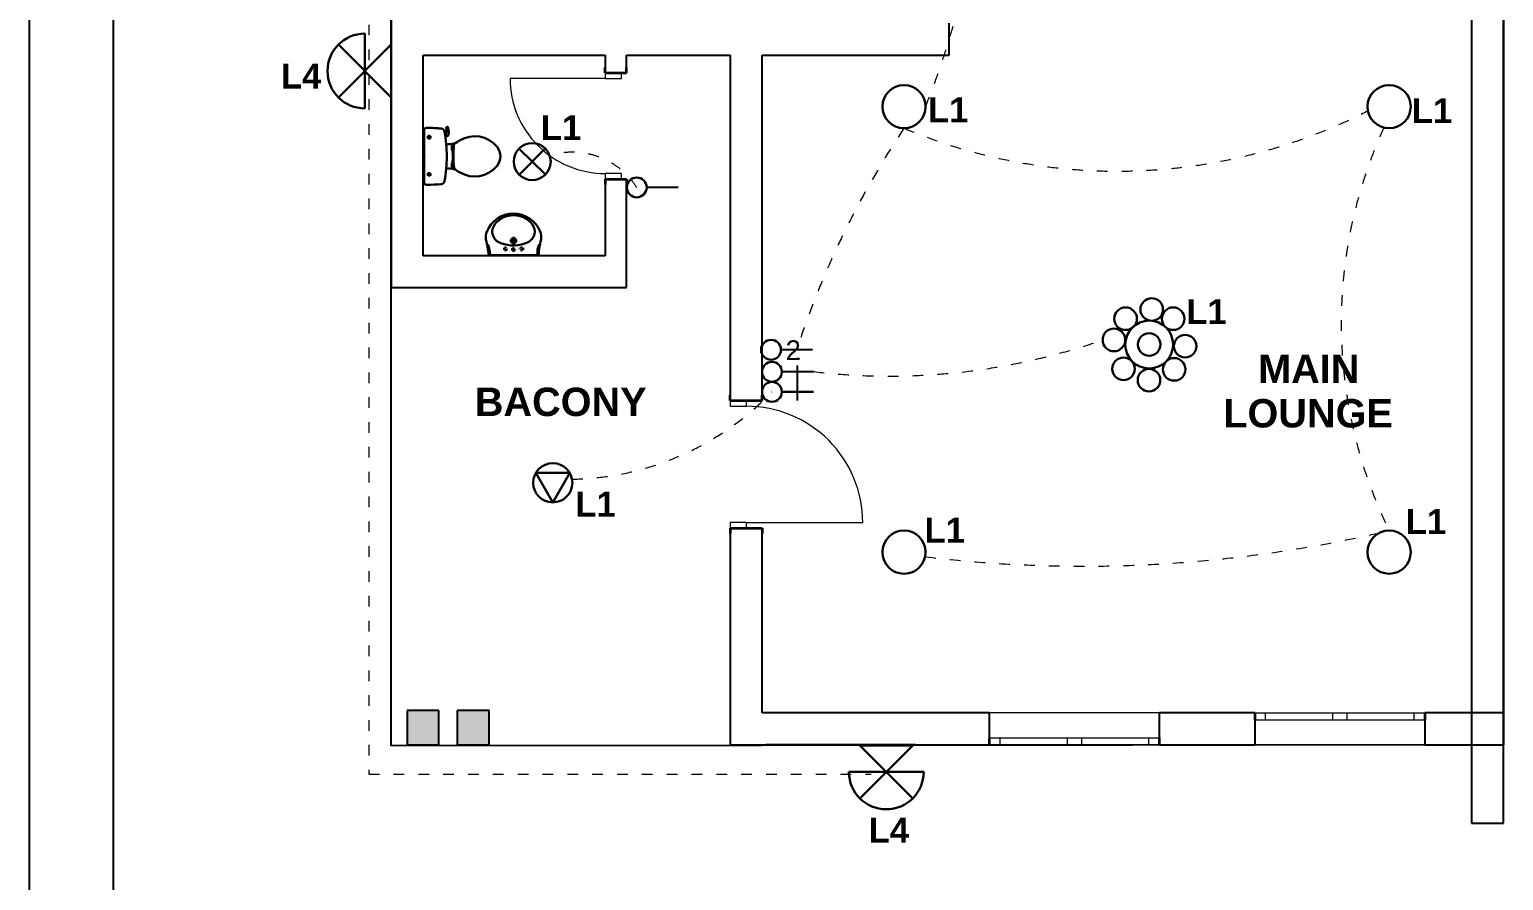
# Model space of a CAD drawing. Header units: inches. Extents: x 23 to 2032867, y 13 to 664695.
# Drawn here: x 93471 to 103859, y 299088 to 305085 of the extents above; entities that cross this region are included whole.
import ezdxf
from ezdxf.enums import TextEntityAlignment as Align

# ---------------------------------------------------------------- set-up
doc = ezdxf.new("R2010")
doc.units = ezdxf.units.IN
doc.header["$MEASUREMENT"] = 0
doc.linetypes.add('DASHED1', pattern=[1, 0.3, -0.4, 0.3])
doc.linetypes.add('Hidden Line', pattern=[391.222223, 282.222223, -109])
for name, color, linetype, lineweight, true_color in [('Annotation - Text_Pen_No__86', 7, 'Continuous', 20, 0x5555ff), ('ARCHICAD Doors_Pen_No__23', 7, 'Continuous', 20, 0xff6600), ('ARCHICAD Doors_Pen_No__3', 7, 'Continuous', 18, 0xff6600), ('ARCHICAD Windows_Pen_No__23', 7, 'Continuous', 20, 0xff6600), ('ARCHICAD Windows_Pen_No__3', 7, 'Continuous', 18, 0xff6600), ('Structural - Bearing_Pen_No__160', 7, 'Continuous', 20, 0xb4a35c), ('Structural - Bearing_Pen_No__89', 7, 'Continuous', 20, 0x71cebe)]:
    doc.layers.add(name, color=color, linetype=linetype, lineweight=lineweight, true_color=true_color)
for name, color, linetype, lineweight in [('ARCHICAD Doors_Pen_No__27', 7, 'Continuous', 35), ('ARCHICAD Windows_Pen_No__27', 7, 'Continuous', 35), ('Building', 8, 'Continuous', 18), ('Structural - Bearing_Pen_No__27', 7, 'Continuous', 35)]:
    doc.layers.add(name, color=color, linetype=linetype, lineweight=lineweight)
for name, color, linetype in [('E-inst', 3, 'Continuous'), ('E-inst.', 3, 'Continuous'), ('LIAB', 8, 'Continuous'), ('PLOTYR', 15, 'Continuous')]:
    doc.layers.add(name, color=color, linetype=linetype)
doc.styles.add('GENERATED_STYLE_2', font='arialbd.ttf')
doc.styles.add('NEW', font='swisseb.ttf', dxfattribs={"width": 0.75})
doc.styles.add('ORIG2', font='ORIG2')

msp = doc.modelspace()

# ---------------------------------------------------------------- hatches: boundary and pattern name
at = {"layer": 'Structural - Bearing_Pen_No__160', "linetype": 'Continuous', "lineweight": 25}
for points in [[(96131.713, 300286.768), (96131.713, 300043.823), (96356.713, 300043.823), (96356.713, 300286.768)], [(96484.993, 300286.768), (96484.993, 300043.823), (96709.993, 300043.823), (96709.993, 300286.768)]]:
    msp.add_hatch(color=8, dxfattribs=at).paths.add_polyline_path(points)

# ---------------------------------------------------------------- linework, layer by layer
at = {"linetype": 'Hidden Line'}
msp.add_line((98881.739, 302718.091), (98881.739, 302471.129), dxfattribs=at)
at = {"layer": 'ARCHICAD Doors_Pen_No__23', "color": 8, "linetype": 'Continuous'}
for p, q in [((97528.242, 304779.906), (97528.242, 304739.906)), ((97643.242, 304779.906), (97528.242, 304779.906)), ((97528.242, 304739.906), (97643.242, 304739.906)), ((97643.242, 304739.906), (97643.242, 304779.906)), ((97643.242, 304069.906), (97528.242, 304069.906)), ((97528.242, 304069.906), (97528.242, 304029.906)), ((97643.242, 304029.906), (97643.242, 304069.906)), ((97528.242, 304029.906), (97643.242, 304029.906)), ((98408.6, 302470.211), (98408.6, 302430.211)), ((98523.6, 302470.211), (98408.6, 302470.211)), ((98408.6, 302430.211), (98523.6, 302430.211)), ((98523.6, 302430.211), (98523.6, 302470.211)), ((98523.6, 301610.211), (98408.6, 301610.211)), ((98408.6, 301610.211), (98408.6, 301570.211)), ((98408.6, 301570.211), (98523.6, 301570.211)), ((98523.6, 301570.211), (98523.6, 301610.211))]:
    msp.add_line(p, q, dxfattribs=at)
at = {"layer": 'ARCHICAD Doors_Pen_No__27', "color": 8, "linetype": 'Continuous'}
for p, q in [((97528.242, 304779.906), (97528.242, 304816.906)), ((97678.242, 304779.906), (97678.242, 304816.906)), ((97528.242, 304779.906), (97643.242, 304779.906)), ((97643.242, 304779.906), (97678.242, 304779.906)), ((97528.242, 304029.906), (97643.242, 304029.906)), ((97528.242, 304029.906), (97528.242, 303992.906)), ((97643.242, 304029.906), (97678.242, 304029.906)), ((97678.242, 304029.906), (97678.242, 303992.906)), ((98408.6, 302470.211), (98408.6, 302507.211)), ((98633.6, 302470.211), (98633.6, 302507.211)), ((98408.6, 302470.211), (98523.6, 302470.211)), ((98523.6, 302470.211), (98633.6, 302470.211)), ((98408.6, 301570.211), (98523.6, 301570.211)), ((98408.6, 301570.211), (98408.6, 301533.211)), ((98523.6, 301570.211), (98633.6, 301570.211)), ((98633.6, 301570.211), (98633.6, 301533.211))]:
    msp.add_line(p, q, dxfattribs=at)
at = {"layer": 'ARCHICAD Doors_Pen_No__3', "color": 8, "linetype": 'Continuous'}
for p, q in [((97528.242, 304739.906), (96858.242, 304739.906)), ((98523.6, 301610.211), (99343.6, 301610.211))]:
    msp.add_line(p, q, dxfattribs=at)
for centre, major_axis, start_param, end_param in [((97528.242, 304739.906), (473.762, 473.762), 2.35619449, 3.926990817), ((98523.6, 301610.211), (-579.828, 579.828), 3.926990817, 5.497787144)]:
    msp.add_ellipse(centre, major_axis=major_axis, ratio=1, start_param=start_param, end_param=end_param, dxfattribs=at)
at = {"layer": 'ARCHICAD Windows_Pen_No__23', "color": 8, "linetype": 'Continuous'}
for p, q in [((102105.563, 300268.823), (102180.563, 300268.823)), ((102180.563, 300218.823), (102105.563, 300218.823)), ((102180.563, 300268.823), (102180.563, 300218.823)), ((102655.563, 300218.823), (102655.563, 300268.823)), ((102655.563, 300268.823), (102705.563, 300268.823)), ((102705.563, 300218.823), (102655.563, 300218.823)), ((102705.563, 300268.823), (102755.563, 300268.823)), ((102755.563, 300218.823), (102705.563, 300218.823)), ((102755.563, 300268.823), (102755.563, 300218.823)), ((103230.563, 300218.823), (103230.563, 300268.823)), ((103230.563, 300268.823), (103305.563, 300268.823)), ((103305.563, 300218.823), (103230.563, 300218.823)), ((100235.591, 300093.823), (100310.591, 300093.823)), ((100310.591, 300043.823), (100235.591, 300043.823)), ((100310.591, 300093.823), (100310.591, 300043.823)), ((100785.591, 300043.823), (100785.591, 300093.823)), ((100785.591, 300093.823), (100835.591, 300093.823)), ((100835.591, 300043.823), (100785.591, 300043.823)), ((100835.591, 300093.823), (100885.591, 300093.823)), ((100885.591, 300043.823), (100835.591, 300043.823)), ((100885.591, 300093.823), (100885.591, 300043.823)), ((101360.591, 300043.823), (101360.591, 300093.823)), ((101360.591, 300093.823), (101435.591, 300093.823)), ((101435.591, 300043.823), (101360.591, 300043.823))]:
    msp.add_line(p, q, dxfattribs=at)
at = {"layer": 'ARCHICAD Windows_Pen_No__27', "color": 8, "linetype": 'Continuous'}
for p, q in [((102105.563, 300268.823), (102105.563, 300218.823)), ((103305.563, 300268.823), (103305.563, 300218.823)), ((100235.591, 300043.823), (100235.591, 300093.823)), ((101435.591, 300043.823), (101435.591, 300093.823))]:
    msp.add_line(p, q, dxfattribs=at)
at = {"layer": 'ARCHICAD Windows_Pen_No__3', "color": 8, "linetype": 'Continuous'}
for p, q in [((101435.591, 300268.823), (100235.591, 300268.823)), ((102105.563, 300268.823), (103305.563, 300268.823)), ((102180.563, 300268.823), (102655.563, 300268.823)), ((102655.563, 300218.823), (102180.563, 300218.823)), ((102755.563, 300268.823), (103230.563, 300268.823)), ((103230.563, 300218.823), (102755.563, 300218.823)), ((101435.591, 300043.823), (100235.591, 300043.823)), ((100310.591, 300093.823), (100785.591, 300093.823)), ((100785.591, 300043.823), (100310.591, 300043.823)), ((100885.591, 300093.823), (101360.591, 300093.823)), ((101360.591, 300043.823), (100885.591, 300043.823)), ((102105.563, 300043.823), (103305.563, 300043.823))]:
    msp.add_line(p, q, dxfattribs=at)
at = {"layer": 'Building', "linetype": 'Continuous', "lineweight": 30, "ltscale": 1000}
for p, q in [((96252.351, 304384.098), (96252.351, 303997.318)), ((96411.948, 304363.515), (96408.259, 304392.62)), ((96411.067, 304396.86), (96415.952, 304398.237)), ((96420.863, 304395.061), (96426.885, 304354.659)), ((96405.823, 304354.91), (96397.859, 304353.234)), ((96401.684, 304329.835), (96412.963, 304333.054)), ((96410.101, 304332.237), (96404.932, 304354.723)), ((96431.875, 304277.112), (96408.091, 304277.112)), ((96447.22, 304269.338), (96447.22, 304235.254)), ((96462.384, 304269.338), (96447.22, 304269.338)), ((96447.22, 304243.046), (96460.243, 304243.046)), ((96447.22, 304235.254), (96459.793, 304235.254)), ((96451.348, 304235.254), (96451.348, 304218.252)), ((96451.348, 304218.252), (96455.087, 304218.252)), ((96451.348, 304146.163), (96451.348, 304163.165)), ((96451.348, 304163.165), (96455.087, 304163.165)), ((96455.087, 304163.165), (96455.087, 304218.252)), ((96408.091, 304104.305), (96431.875, 304104.305)), ((96447.22, 304112.079), (96447.22, 304146.163)), ((96447.22, 304146.163), (96460.65, 304146.163)), ((96447.22, 304138.37), (96461.25, 304138.37)), ((96463.903, 304112.079), (96447.22, 304112.079)), ((96706.683, 303495.223), (97058.456, 303495.223)), ((96706.683, 303495.223, -1683.122), (97058.456, 303495.223, -1683.122)), ((96716.797, 303495.223), (96714.922, 303517.57)), ((96716.797, 303495.223, -1683.122), (96714.922, 303517.57, -1683.122)), ((97048.342, 303495.223), (97050.217, 303517.57)), ((97048.342, 303495.223, -1683.122), (97050.217, 303517.57, -1683.122))]:
    msp.add_line(p, q, dxfattribs=at)
at = {"layer": 'Building', "linetype": 'Continuous', "lineweight": 30, "ltscale": 50}
for p, q in [((96303.288, 304325.514), (96271.544, 304325.514)), ((96287.416, 304341.386), (96287.416, 304309.642)), ((96303.425, 304063.695), (96271.407, 304063.695)), ((96287.416, 304079.704), (96287.416, 304047.686)), ((96908.918, 303596.105), (96856.221, 303596.105)), ((96908.918, 303596.105, -1683.122), (96856.221, 303596.105, -1683.122)), ((96882.57, 303568.84), (96882.57, 303623.041)), ((96882.57, 303568.84, -1683.122), (96882.57, 303623.041, -1683.122))]:
    msp.add_line(p, q, dxfattribs=at)
at = {"layer": 'Building', "linetype": 'Continuous', "ltscale": 200}
for p, q in [((96246.017, 304184.375), (96258.685, 304197.042)), ((96258.685, 304197.042), (96246.017, 304197.042)), ((96246.017, 304197.042), (96258.685, 304184.375)), ((96258.685, 304184.375), (96246.017, 304184.375))]:
    msp.add_line(p, q, dxfattribs=at)
at = {"layer": 'Building', "linetype": 'DASHED1', "lineweight": 30, "ltscale": 50}
for p, q in [((96808.775, 303538.908), (96844.156, 303538.908)), ((96808.775, 303538.908, -1683.122), (96844.156, 303538.908, -1683.122)), ((96826.466, 303521.865), (96826.466, 303556.79)), ((96826.466, 303521.865, -1683.122), (96826.466, 303556.79, -1683.122)), ((96882.57, 303517.453), (96882.57, 303552.378)), ((96882.57, 303517.453, -1683.122), (96882.57, 303552.378, -1683.122)), ((96956.364, 303538.908), (96920.983, 303538.908)), ((96956.364, 303538.908, -1683.122), (96920.983, 303538.908, -1683.122)), ((96938.674, 303521.865), (96938.674, 303556.79)), ((96938.674, 303521.865, -1683.122), (96938.674, 303556.79, -1683.122)), ((96864.879, 303534.496), (96900.26, 303534.496)), ((96864.879, 303534.496, -1683.122), (96900.26, 303534.496, -1683.122))]:
    msp.add_line(p, q, dxfattribs=at)
at = {"layer": 'Building', "linetype": 'Continuous', "lineweight": 30, "ltscale": 200}
for p, q in [((96887.13, 303490.663), (96878.009, 303499.783)), ((96878.009, 303499.783), (96878.009, 303490.663)), ((96878.009, 303490.663), (96887.13, 303499.783)), ((96887.13, 303490.663, -1683.122), (96878.009, 303499.783, -1683.122)), ((96878.009, 303499.783, -1683.122), (96878.009, 303490.663, -1683.122)), ((96878.009, 303490.663, -1683.122), (96887.13, 303499.783, -1683.122)), ((96887.13, 303499.783), (96887.13, 303490.663)), ((96887.13, 303499.783, -1683.122), (96887.13, 303490.663, -1683.122))]:
    msp.add_line(p, q, dxfattribs=at)
at = {"layer": 'Building', "linetype": 'Continuous', "lineweight": 30, "ltscale": 50}
for centre in [(96287.416, 304325.514), (96287.416, 304063.695)]:
    msp.add_circle(centre, 9.351, dxfattribs=at)
at = {"layer": 'Building', "linetype": 'DASHED1', "lineweight": 30, "ltscale": 50}
for centre in [(96826.466, 303538.908), (96826.466, 303538.908, -1683.122), (96882.57, 303534.496), (96882.57, 303534.496, -1683.122), (96938.674, 303538.908), (96938.674, 303538.908, -1683.122)]:
    msp.add_circle(centre, 9.504, dxfattribs=at)
at = {"layer": 'Building', "linetype": 'Continuous', "lineweight": 30, "ltscale": 1000}
for centre, radius in [((96882.57, 303596.105), 18.608), ((96882.57, 303596.105, -1683.122), 18.608), ((96882.57, 303596.105), 10.99), ((96882.57, 303596.105, -1683.122), 10.99)]:
    msp.add_circle(centre, radius, dxfattribs=at)
for centre, radius, start, end in [((96273.279, 304357.533), 33.819, 88.9808265, 128.2302081), ((96273.88, 303495.24), 896.106, 83.6508475, 90), ((96370.09, 304359.892), 26.118, 10.7270761, 83.6508475), ((96412.124, 304393.11), 3.896, 105.7397884, 187.2238087), ((96417.009, 304394.487), 3.896, 8.4778948, 105.7397884), ((95477.024, 304190.708), 935.068, 5.3019114, 10.7270761), ((96404.218, 304362.535), 7.792, 281.8886154, 7.22379), ((95478.964, 304190.888), 933.119, 354.6980974, 5.3019114), ((96407.618, 304351.787), 19.481, 285.9271971, 8.4778948), ((96431.875, 304377.678), 100.566, 270.0000019, 303.8429404), ((97180.259, 304197.632), 721.447, 174.3005444, 186.9358206), ((96477.886, 304267.732), 15.584, 127.7817379, 174.3005444), ((96683.166, 304002.912), 350.65, 121.0923054, 123.8429316), ((96607.725, 304128.009), 204.567, 39.1208282, 121.0923054), ((96684.82, 304190.708), 105.195, 320.8791806, 39.1208282), ((95477.024, 304190.708), 935.068, 349.2903908, 354.6980974), ((96431.875, 304003.739), 100.566, 56.1570684, 90), ((96479.562, 304112.394), 15.584, 186.9358105, 232.5800181), ((96683.166, 304378.504), 350.65, 236.1570702, 238.9077103), ((96607.725, 304253.408), 204.567, 238.9077103, 320.8791806), ((96273.279, 304023.884), 33.819, 231.7697938, 271.0191617), ((96273.88, 304886.177), 896.106, 270.0000019, 276.330877), ((96369.772, 304021.867), 26.494, 276.330877, 349.2903908), ((96882.574, 303583.977), 203.147, 22.4424723, 158.1531127), ((96882.574, 303583.977, -1683.122), 203.147, 22.4424723, 158.1531127), ((96882.57, 303607.095), 168.347, 38.53754, 141.4625075), ((96882.57, 303607.095, -1683.122), 168.347, 38.53754, 141.4625075), ((96790.802, 303621.783), 103.901, 157.5093438, 189.5474663), ((96790.802, 303621.783, -1683.122), 103.901, 157.5093438, 189.5474663), ((96808.308, 303611.215), 124.156, 155.8931025, 156.0931451), ((96808.308, 303611.215, -1683.122), 124.156, 155.8931025, 156.0931451), ((96816.501, 303660.128), 83.628, 141.6817737, 253.2461383), ((96816.501, 303660.128, -1683.122), 83.628, 141.6817737, 253.2461383), ((96949.594, 303660.48), 82.661, 295.2174734, 38.537704), ((96949.594, 303660.48, -1683.122), 82.661, 295.2174734, 38.537704), ((96974.336, 303621.783), 103.901, 350.4525984, 22.4906661), ((96974.336, 303621.783, -1683.122), 103.901, 350.4525984, 22.4906661), ((96124.433, 303453.736), 583.726, 4.075602, 14.9730049), ((96124.433, 303453.736, -1683.122), 583.726, 4.075602, 14.9730049), ((96611.02, 303517.57), 103.901, 0.0000006, 30.0992783), ((96611.02, 303517.57, -1683.122), 103.901, 0.0000006, 30.0992783), ((96882.216, 303800.455), 238.006, 247.8276538, 295.5349405), ((96882.216, 303800.455, -1683.122), 238.006, 247.8276538, 295.5349405), ((97154.119, 303517.57), 103.901, 149.9007316, 180.0000094), ((97154.119, 303517.57, -1683.122), 103.901, 149.9007316, 180.0000094), ((97640.706, 303453.736), 583.726, 165.0270052, 175.9244355), ((97640.706, 303453.736, -1683.122), 583.726, 165.0270052, 175.9244355)]:
    msp.add_arc(centre, radius, start, end, dxfattribs=at)
at = {"layer": 'E-inst', "color": 3, "lineweight": 30}
for p, q in [((96921.296, 304244.486), (97107.23, 304062.486)), ((96923.263, 304060.52), (97105.263, 304246.453)), ((97820.872, 303972.193), (98043.465, 303972.944)), ((98767.246, 302828.358), (98989.836, 302829.693)), ((98773.501, 302672.997), (98996.093, 302673.748)), ((98773.501, 302531.644), (98996.093, 302532.395))]:
    msp.add_line(p, q, dxfattribs=at)
for centre, radius in [((97014.263, 304153.486), 130.091), ((97750.922, 303971.799), 69.951), ((98697.297, 302827.781), 69.951), ((98703.551, 302672.602), 69.951), ((98703.551, 302531.249), 69.951)]:
    msp.add_circle(centre, radius, dxfattribs=at)
at = {"layer": 'E-inst.', "color": 6, "linetype": 'DASHED1', "lineweight": 20, "ltscale": 250}
for p, q in [((95862.302, 307393.514), (95862.302, 299838.139)), ((95862.302, 299838.139), (99403.929, 299838.139))]:
    msp.add_line(p, q, dxfattribs=at)
at = {"layer": 'E-inst.', "lineweight": 30}
for p, q in [((95834.741, 304528.648), (95834.741, 305055.518)), ((96021.017, 304605.806), (95648.464, 304978.36)), ((96021.017, 304978.36), (95648.464, 304605.806)), ((96021.017, 304605.806), (96021.017, 304978.36)), ((97159.223, 301752.728), (97039.778, 301959.675)), ((97039.778, 301959.675), (97278.668, 301959.675)), ((97278.668, 301959.675), (97159.223, 301752.728)), ((99695.684, 300039.725), (99323.131, 299667.171)), ((99323.131, 300039.725), (99695.684, 299667.171)), ((99695.684, 300039.725), (99323.131, 300039.725)), ((99772.843, 299853.448), (99245.972, 299853.448))]:
    msp.add_line(p, q, dxfattribs=at)
for centre, radius in [((99634.32, 304541.128), 152.207), ((103053.096, 304541.128), 152.207), ((101195.966, 303046.738), 79.534), ((101379.786, 303112.055), 79.534), ((101531.013, 303046.738), 79.534), ((101362.079, 302864.552), 168.48), ((101113.899, 302897.099), 79.534), ((101362.079, 302864.552), 79.534), ((101615.336, 302853.073), 79.534), ((101181.073, 302693.519), 79.534), ((101538.46, 302689.802), 79.534), ((101360.892, 302613.242, 3298.86), 79.534), ((97159.223, 301890.672), 137.944), ((99634.32, 301401.851), 152.207), ((103053.096, 301401.851), 152.207)]:
    msp.add_circle(centre, radius, dxfattribs=at)
at = {"layer": 'E-inst.', "color": 6, "linetype": 'DASHED1', "lineweight": 20, "ltscale": 250}
for centre, radius, start, end in [((94266.137, 306744.727), 5943.95, 338.2393714, 6.2144773), ((101136.497, 307968.291), 3881.807, 247.2333562, 297.0810061), ((104884.052, 300882.357), 6313.136, 146.2590132, 162.0400515), ((106034.849, 303012.572), 3319.354, 155.417681, 206.0654088), ((97296.863, 303680.454), 539.493, 32.6860311, 107.2056788), ((99530.8, 307206.262), 4563.946, 263.2718408, 289.2350421), ((97262.743, 303910.855), 1994.803, 270.9197467, 316.2430964), ((100895.139, 310709.734), 9406.549, 263.2098708, 283.2623463)]:
    msp.add_arc(centre, radius, start, end, dxfattribs=at)
at = {"layer": 'E-inst.', "lineweight": 30}
for centre, start, end in [((95834.741, 304792.083), 90, 270), ((99509.407, 299853.448), 180, 0)]:
    msp.add_arc(centre, 263.435, start, end, dxfattribs=at)
at = {"layer": 'LIAB', "color": 7, "linetype": 'Continuous', "ltscale": 256.031999}
msp.add_line((94064.269, 290309.231), (94064.269, 316315.186), dxfattribs=at)
at = {"layer": 'PLOTYR', "color": 1, "linetype": 'Continuous', "ltscale": 250}
msp.add_line((93471.236, 289839.809), (93471.236, 316784.608), dxfattribs=at)
at = {"layer": 'Structural - Bearing_Pen_No__27', "color": 8, "linetype": 'Continuous', "lineweight": 25}
for p, q in [((96021.017, 305965.201), (96021.017, 304792.083)), ((103634.719, 305624.355), (103633.768, 299492.229)), ((103858.768, 299492.194), (103859.719, 305624.32)), ((99951.763, 304903.421), (99951.763, 305128.421)), ((96021.017, 304903.421), (96021.017, 303265.663)), ((96246.017, 304903.421), (97528.242, 304903.421)), ((96246.017, 303490.663), (96246.017, 304903.421)), ((96246.017, 304792.083), (96246.017, 304903.421)), ((97528.242, 304903.421), (97528.242, 304779.906)), ((97678.242, 304903.421), (98408.6, 304903.421)), ((97678.242, 304779.906), (97678.242, 304903.421)), ((98408.6, 304903.421), (98408.6, 302470.211)), ((98633.6, 302470.211), (98633.6, 304903.421)), ((98633.6, 304903.421), (99951.763, 304903.421)), ((97528.242, 304779.906), (97528.242, 304816.906)), ((97678.242, 304779.906), (97678.242, 304816.906)), ((97528.242, 304779.906), (97643.242, 304779.906)), ((97643.242, 304779.906), (97678.242, 304779.906)), ((97528.242, 304029.906), (97528.242, 303992.906)), ((97528.242, 304029.906), (97643.242, 304029.906)), ((97528.242, 304029.906), (97528.242, 303490.663)), ((97643.242, 304029.906), (97678.242, 304029.906)), ((97678.242, 304029.906), (97678.242, 303992.906)), ((97678.242, 303265.663), (97678.242, 304029.906)), ((97528.242, 303490.663), (96246.017, 303490.663)), ((96021.017, 303265.663), (97678.242, 303265.663)), ((98408.6, 302470.211), (98408.6, 302507.211)), ((98633.6, 302470.211), (98633.6, 302507.211)), ((98408.6, 302470.211), (98523.6, 302470.211)), ((98523.6, 302470.211), (98633.6, 302470.211)), ((98408.6, 301570.211), (98408.6, 301533.211)), ((98408.6, 301570.211), (98523.6, 301570.211)), ((98408.6, 301570.211), (98408.6, 300043.823)), ((98523.6, 301570.211), (98633.6, 301570.211)), ((98633.6, 301570.211), (98633.6, 301533.211)), ((98633.6, 300268.823), (98633.6, 301570.211)), ((96356.713, 300286.768), (96131.713, 300286.768)), ((96131.713, 300286.768), (96131.713, 300043.823)), ((96356.713, 300043.823), (96356.713, 300286.768)), ((96709.993, 300286.768), (96484.993, 300286.768)), ((96484.993, 300286.768), (96484.993, 300043.823)), ((96709.993, 300043.823), (96709.993, 300286.768)), ((100235.591, 300268.823), (98633.6, 300268.823)), ((100235.591, 300093.823), (100235.591, 300268.823)), ((101435.591, 300093.823), (101435.591, 300268.823)), ((102105.563, 300268.823), (101435.591, 300268.823)), ((102105.563, 300268.823), (102105.563, 300218.823)), ((102105.563, 300218.823), (102105.563, 300043.823)), ((103305.563, 300268.823), (103305.563, 300218.823)), ((103858.768, 300268.823), (103305.563, 300268.823)), ((103305.563, 300218.823), (103305.563, 300043.823)), ((103858.768, 300043.823), (103858.768, 300268.823)), ((96131.713, 300043.823), (96356.713, 300043.823)), ((96484.993, 300043.823), (96709.993, 300043.823)), ((98408.6, 300043.823), (100235.59, 300043.823)), ((99714.832, 300043.823), (98660.522, 300043.823)), ((100235.591, 300043.823), (100235.591, 300093.823)), ((101435.591, 300043.823), (101435.591, 300093.823)), ((101435.591, 300043.823), (102105.563, 300043.823)), ((103305.563, 300043.823), (103858.768, 300043.823)), ((103633.768, 299492.229), (103858.768, 299492.194))]:
    msp.add_line(p, q, dxfattribs=at)
at = {"layer": 'Structural - Bearing_Pen_No__89', "color": 8, "linetype": 'Continuous', "lineweight": 25}
for p, q in [((103860.785, 312493.823), (103858.768, 300043.823)), ((96021.017, 300036.437), (96021.017, 307528.065)), ((103858.768, 300043.823), (96021.017, 300036.437))]:
    msp.add_line(p, q, dxfattribs=at)

# ---------------------------------------------------------------- texts
at = {"layer": 'Annotation - Text_Pen_No__86', "color": 8, "linetype": 'Hidden Line', "lineweight": 25, "style": 'GENERATED_STYLE_2'}
for s, p in [('MAIN', (102129.911, 302593.412)), ('BACONY', (96609.596, 302361.133)), ('LOUNGE', (101884.209, 302280.51))]:
    msp.add_text(s, height=200, dxfattribs=at).set_placement(p)
at = {"layer": 'E-inst', "color": 7, "lineweight": 30, "style": 'NEW'}
for s, p in [('L4', (95385.403, 304756.276, -1168.161)), ('L1', (99945.278, 304518.354, -1168.161)), ('L1', (103355.125, 304512.221, -1168.161)), ('L1', (97217.551, 304393.048, -1168.161)), ('L1', (101765.767, 303096.168, -1168.161)), ('L1', (97460.372, 301740.438, -1168.161)), ('L1', (103312.535, 301617.42, -1168.161)), ('L1', (99921.409, 301556.742, -1168.161)), ('L4', (99527.866, 299442.56, -1168.161))]:
    msp.add_text(s, height=175, rotation=360, dxfattribs=at).set_placement(p, align=Align.MIDDLE)
at = {"layer": 'E-inst', "color": 7, "lineweight": 30, "insert": (98907.219, 302894.991, 13888.51), "char_height": 138.74777, "width": 5827.10721, "attachment_point": 3, "rotation": 0.4731579, "style": 'ORIG2'}
msp.add_mtext('{\\fArial|b0|i0|c0|p34;2}', dxfattribs=at)

doc.saveas('drawing.dxf')
